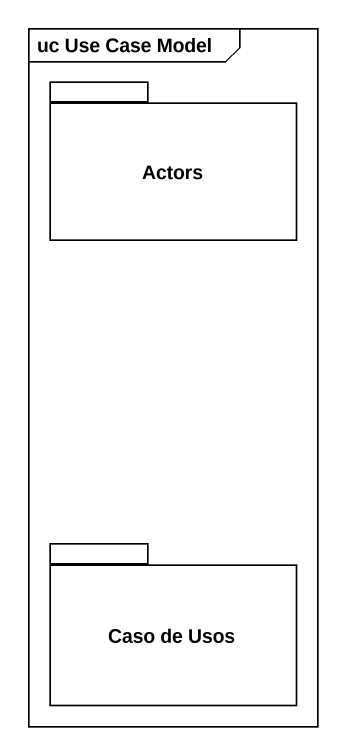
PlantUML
@startuml
mainframe uc Use Case Model
package Actors {
}
package "Caso de Usos" as Caso_de_Usos {
}
@enduml
